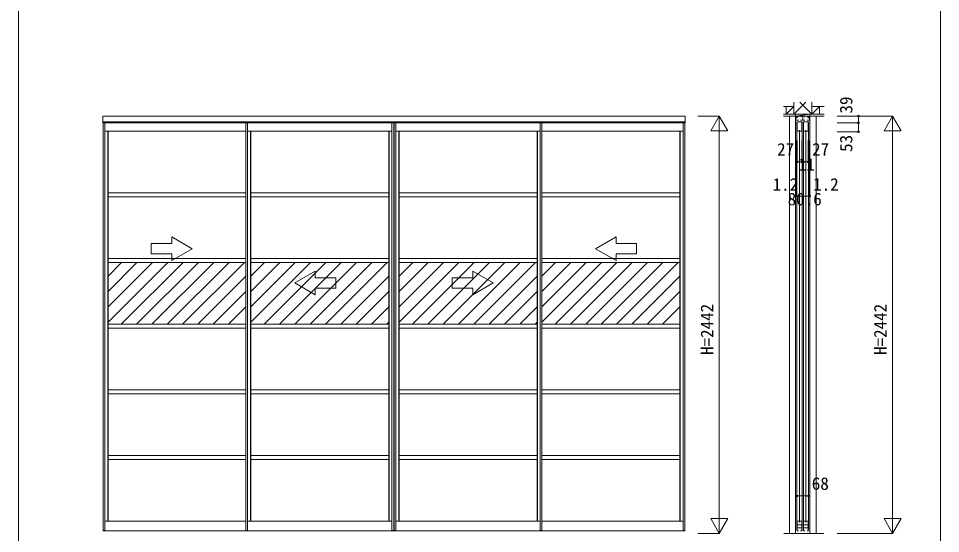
# Model space of a CAD drawing. Units: millimetres, scale not verified. Extents: x -21040 to 6475, y -14850 to 5150.
# Drawn here: x -21025 to -15625, y -6080 to -3065 of the extents above; entities that cross this region are included whole.
import ezdxf
from ezdxf.enums import TextEntityAlignment as Align

# ---------------------------------------------------------------- set-up
doc = ezdxf.new("R2010")
doc.units = ezdxf.units.MM
doc.header["$LTSCALE"] = 50
for name, color, linetype, lineweight in [('0-1_YKK_F1', 7, 'Continuous', 9), ('0-2_YKK_N1', 2, 'Continuous', 9), ('0-3_YKK_Z1', 7, 'Continuous', 9), ('0-4_YKK_A1', 4, 'Continuous', 9), ('0-6_YKK_C1', 4, 'Continuous', 9)]:
    doc.layers.add(name, color=color, linetype=linetype, lineweight=lineweight)
doc.styles.add('ＭＳ ゴシック', font='')
doc.styles.get('ＭＳ ゴシック').set_extended_font_data('MS Gothic')

msp = doc.modelspace()

# ---------------------------------------------------------------- linework, layer by layer
at = {"layer": '0-1_YKK_F1'}
for p, q in [((-21025, -14850), (-21025, 5150)), ((-15625, -14850), (-15625, 4650))]:
    msp.add_line(p, q, dxfattribs=at)
at = {"layer": '0-2_YKK_N1'}
for p, q in [((-17046, -3636.5), (-16921, -3636.5)), ((-16921, -6078.5), (-16921, -3636.5)), ((-16231, -3636.5), (-15906, -3636.5)), ((-16106, -3675.5), (-16106, -3636.5)), ((-16971, -3723.1), (-16871, -3723.1)), ((-16231, -3675.5), (-16106, -3675.5)), ((-16106, -3675.5), (-16106, -3728.5)), ((-15956, -3723.1), (-15856, -3723.1)), ((-16473.69, -4104.5), (-16473.69, -3779.5)), ((-16472.49, -4104.5), (-16472.49, -3779.5)), ((-16464.69, -3779.5), (-16464.69, -3905)), ((-16437.69, -3779.5), (-16437.69, -3905)), ((-16426.69, -3779.5), (-16426.69, -3905)), ((-16399.69, -3779.5), (-16399.69, -3905)), ((-16391.89, -4104.5), (-16391.89, -3779.5)), ((-16390.69, -4104.5), (-16390.69, -3779.5)), ((-16231, -3728.5), (-16106, -3728.5)), ((-16464.69, -3904.5), (-16437.69, -3904.5)), ((-16437.69, -3904.5), (-16426.69, -3904.5)), ((-16426.69, -3904.5), (-16399.69, -3904.5)), ((-16472.49, -4104.5), (-16473.69, -4104.5)), ((-16472.49, -4104.5), (-16391.89, -4104.5)), ((-16391.89, -4104.5), (-16390.69, -4104.5)), ((-16466.19, -5984.5), (-16466.19, -5859.5)), ((-16398.19, -5984.5), (-16398.19, -5859.5)), ((-16398.19, -5984.5), (-16398.19, -5859.5)), ((-16871, -5991.9), (-16971, -5991.9)), ((-15856, -5991.9), (-15956, -5991.9)), ((-17046, -6078.5), (-16921, -6078.5))]:
    msp.add_line(p, q, dxfattribs=at)
for points in [[(-16971, -3723.1), (-16921, -3636.5), (-16871, -3723.1)], [(-16231, -6078.5), (-15906, -6078.5), (-15906, -3636.5)], [(-15956, -3723.1), (-15906, -3636.5), (-15856, -3723.1)], [(-16466.19, -5984.5), (-16466.19, -5859.5), (-16398.19, -5859.5)], [(-16871, -5991.9), (-16921, -6078.5), (-16971, -5991.9)], [(-15856, -5991.9), (-15906, -6078.5), (-15956, -5991.9)]]:
    msp.add_lwpolyline(points, dxfattribs=at)
for centre in [(-16106, -3636.5), (-16106, -3675.5), (-16106, -3728.5), (-16464.69, -3904.5), (-16437.69, -3904.5), (-16426.69, -3904.5), (-16399.69, -3904.5), (-16473.69, -4104.5), (-16472.49, -4104.5), (-16391.89, -4104.5), (-16390.69, -4104.5), (-16466.19, -5859.5), (-16398.19, -5859.5)]:
    msp.add_circle(centre, 5, dxfattribs=at)
at = {"layer": '0-3_YKK_Z1'}
for p, q in [((-16414.69, -3556), (-16484.69, -3626)), ((-16484.69, -3556), (-16484.69, -3626)), ((-16449.69, -3556), (-16379.69, -3626)), ((-16379.69, -3626), (-16379.69, -3556)), ((-16529.69, -3581), (-16544.31, -3581)), ((-16529.69, -3626), (-16484.69, -3581)), ((-16529.69, -3581), (-16529.69, -3626)), ((-16484.69, -3581), (-16529.69, -3581)), ((-16529.69, -3626), (-16515.48, -3611.79)), ((-16484.69, -3626), (-16484.69, -3581)), ((-16379.69, -3626), (-16334.69, -3581)), ((-16379.69, -3581), (-16379.69, -3626)), ((-16334.69, -3581), (-16379.69, -3581)), ((-16379.69, -3626), (-16365.27, -3611.58)), ((-16334.69, -3581), (-16306.75, -3581)), ((-16334.69, -3626), (-16334.69, -3581)), ((-16545.18, -3636.5), (-16306, -3636.5)), ((-16544.31, -3626), (-16306.36, -3626)), ((-16529.69, -3626), (-16484.69, -3626)), ((-16510.19, -3636.5), (-16510.19, -6078.5)), ((-16484.69, -3626), (-16379.69, -3626)), ((-16474.69, -3636.5), (-16474.69, -6078.5)), ((-16473.69, -3636.5), (-16390.69, -3626)), ((-16473.69, -3636.5), (-16473.69, -3626)), ((-16390.69, -3636.5), (-16390.69, -3626)), ((-16389.69, -3636.5), (-16389.69, -6078.5)), ((-16379.69, -3626), (-16334.69, -3626)), ((-16354.19, -3636.5), (-16354.19, -6078.5)), ((-16542.82, -6078.5), (-16307.75, -6078.5))]:
    msp.add_line(p, q, dxfattribs=at)
at = {"layer": '0-4_YKK_A1'}
for p, q in [((-20531, -3636.5), (-18825.5, -3636.5)), ((-20531, -3675.5), (-20531, -3636.5)), ((-20529, -3670.5), (-19693, -3670.5)), ((-20529, -3670.5), (-20529, -6061.5)), ((-20519, -3670.5), (-20519, -6063.5)), ((-19693, -3670.5), (-18827.5, -3670.5)), ((-19693, -3670.5), (-19693, -6061.5)), ((-19683, -3670.5), (-19683, -6063.5)), ((-18837.5, -6063.5), (-18837.5, -3670.5)), ((-18827.5, -6061.5), (-18827.5, -3670.5)), ((-17121, -3636.5), (-18826.5, -3636.5)), ((-18824.5, -3670.5), (-17959, -3670.5)), ((-18824.5, -3670.5), (-18824.5, -6061.5)), ((-18814.5, -3670.5), (-18814.5, -6063.5)), ((-17969, -6063.5), (-17969, -3670.5)), ((-17123, -3670.5), (-17959, -3670.5)), ((-17959, -6061.5), (-17959, -3670.5)), ((-17133, -3670.5), (-17133, -6063.5)), ((-17123, -3670.5), (-17123, -6061.5)), ((-17121, -3675.5), (-17121, -3636.5)), ((-18825.5, -3675.5), (-20531, -3675.5)), ((-20519, -3724.5), (-19693, -3724.5)), ((-20502, -3724.5), (-20502, -6007.5)), ((-20500, -3724.5), (-20500, -6007.5)), ((-19683, -3724.5), (-18837.5, -3724.5)), ((-19666, -3724.5), (-19666, -6007.5)), ((-19664, -3724.5), (-19664, -6007.5)), ((-18856.5, -6007.5), (-18856.5, -3724.5)), ((-18854.5, -6007.5), (-18854.5, -3724.5)), ((-18826.5, -3675.5), (-17121, -3675.5)), ((-18814.5, -3724.5), (-17969, -3724.5)), ((-18797.5, -3724.5), (-18797.5, -6007.5)), ((-18795.5, -3724.5), (-18795.5, -6007.5)), ((-17988, -6007.5), (-17988, -3724.5)), ((-17986, -6007.5), (-17986, -3724.5)), ((-17133, -3724.5), (-17959, -3724.5)), ((-17152, -3724.5), (-17152, -6007.5)), ((-17150, -3724.5), (-17150, -6007.5)), ((-20500, -4085.83), (-20500, -4108.83)), ((-20500, -4085.83), (-19693, -4085.83)), ((-19664, -4085.83), (-19664, -4108.83)), ((-19664, -4085.83), (-18856.5, -4085.83)), ((-18795.5, -4085.83), (-18795.5, -4108.83)), ((-18795.5, -4085.83), (-17988, -4085.83)), ((-17152, -4085.83), (-17959, -4085.83)), ((-17152, -4085.83), (-17152, -4108.83)), ((-20500, -4108.83), (-19693, -4108.83)), ((-19664, -4108.83), (-18856.5, -4108.83)), ((-18795.5, -4108.83), (-17988, -4108.83)), ((-17152, -4108.83), (-17959, -4108.83)), ((-20127, -4383.14), (-20127, -4343.85)), ((-20007, -4413.14), (-20127, -4343.85)), ((-17645, -4413.14), (-17525, -4343.85)), ((-17525, -4383.14), (-17525, -4343.85)), ((-20007, -4413.14), (-20127, -4482.42)), ((-17645, -4413.14), (-17525, -4482.42)), ((-20500, -4470.17), (-19693, -4470.17)), ((-20247, -4443.14), (-20127, -4443.14)), ((-20127, -4482.42), (-20127, -4443.14)), ((-19664, -4470.17), (-18856.5, -4470.17)), ((-18795.5, -4470.17), (-17988, -4470.17)), ((-17152, -4470.17), (-17959, -4470.17)), ((-17405, -4443.14), (-17525, -4443.14)), ((-17525, -4482.42), (-17525, -4443.14)), ((-20500, -4662.45), (-20330.72, -4493.17)), ((-20500, -4572.64), (-20420.52, -4493.17)), ((-20500, -4842.05), (-20151.11, -4493.17)), ((-20500, -4752.25), (-20240.92, -4493.17)), ((-20422.65, -4854.5), (-20061.31, -4493.17)), ((-20332.84, -4854.5), (-19971.51, -4493.17)), ((-20243.04, -4854.5), (-19881.71, -4493.17)), ((-20153.24, -4854.5), (-19791.9, -4493.17)), ((-20063.43, -4854.5), (-19702.1, -4493.17)), ((-19664, -4662.45), (-19494.72, -4493.17)), ((-19664, -4572.64), (-19584.52, -4493.17)), ((-19664, -4842.05), (-19315.11, -4493.17)), ((-19664, -4752.25), (-19404.92, -4493.17)), ((-19586.65, -4854.5), (-19225.31, -4493.17)), ((-19496.84, -4854.5), (-19135.51, -4493.17)), ((-19407.04, -4854.5), (-19045.71, -4493.17)), ((-19317.24, -4854.5), (-18955.9, -4493.17)), ((-19227.44, -4854.5), (-18866.1, -4493.17)), ((-18795.5, -4662.45), (-18626.22, -4493.17)), ((-18795.5, -4572.64), (-18716.02, -4493.17)), ((-18795.5, -4842.05), (-18446.61, -4493.17)), ((-18795.5, -4752.25), (-18536.42, -4493.17)), ((-18718.15, -4854.5), (-18356.81, -4493.17)), ((-18628.34, -4854.5), (-18267.01, -4493.17)), ((-18538.54, -4854.5), (-18177.21, -4493.17)), ((-18448.74, -4854.5), (-18087.4, -4493.17)), ((-18358.93, -4854.5), (-17997.6, -4493.17)), ((-17959, -4662.45), (-17789.72, -4493.17)), ((-17959, -4572.64), (-17879.52, -4493.17)), ((-17959, -4842.05), (-17610.11, -4493.17)), ((-17959, -4752.25), (-17699.92, -4493.17)), ((-17881.65, -4854.5), (-17520.31, -4493.17)), ((-17791.84, -4854.5), (-17430.51, -4493.17)), ((-17702.04, -4854.5), (-17340.71, -4493.17)), ((-17612.24, -4854.5), (-17250.9, -4493.17)), ((-17522.44, -4854.5), (-17161.1, -4493.17)), ((-19973.63, -4854.5), (-19693, -4573.87)), ((-19407.25, -4613.14), (-19287.25, -4543.85)), ((-19287.25, -4583.14), (-19287.25, -4543.85)), ((-19137.63, -4854.5), (-18856.5, -4573.37)), ((-18364.75, -4583.14), (-18364.75, -4543.85)), ((-18244.75, -4613.14), (-18364.75, -4543.85)), ((-18269.13, -4854.5), (-17988, -4573.37)), ((-17432.63, -4854.5), (-17152, -4573.87)), ((-19407.25, -4613.14), (-19287.25, -4682.42)), ((-19167.25, -4643.14), (-19287.25, -4643.14)), ((-19287.25, -4682.42), (-19287.25, -4643.14)), ((-18484.75, -4643.14), (-18364.75, -4643.14)), ((-18244.75, -4613.14), (-18364.75, -4682.42)), ((-18364.75, -4682.42), (-18364.75, -4643.14)), ((-19883.83, -4854.5), (-19693, -4663.67)), ((-19047.83, -4854.5), (-18856.5, -4663.17)), ((-18179.33, -4854.5), (-17988, -4663.17)), ((-17342.83, -4854.5), (-17152, -4663.67)), ((-19794.03, -4854.5), (-19693, -4753.47)), ((-18958.03, -4854.5), (-18856.5, -4752.97)), ((-18089.53, -4854.5), (-17988, -4752.97)), ((-17253.03, -4854.5), (-17152, -4753.47)), ((-20500, -4854.5), (-19693, -4854.5)), ((-19664, -4854.5), (-18856.5, -4854.5)), ((-18868.22, -4854.5), (-18856.5, -4842.77)), ((-18795.5, -4854.5), (-17988, -4854.5)), ((-17999.72, -4854.5), (-17988, -4842.77)), ((-17152, -4854.5), (-17959, -4854.5)), ((-20500, -5238.83), (-19693, -5238.83)), ((-19664, -5238.83), (-18856.5, -5238.83)), ((-18795.5, -5238.83), (-17988, -5238.83)), ((-17152, -5238.83), (-17959, -5238.83)), ((-20500, -5623.17), (-19693, -5623.17)), ((-19664, -5623.17), (-18856.5, -5623.17)), ((-18795.5, -5623.17), (-17988, -5623.17)), ((-17152, -5623.17), (-17959, -5623.17)), ((-20519, -6007.5), (-19693, -6007.5)), ((-19683, -6007.5), (-18837.5, -6007.5)), ((-18814.5, -6007.5), (-17969, -6007.5)), ((-17133, -6007.5), (-17959, -6007.5)), ((-20529.2, -6061.5), (-20529.2, -6063.5)), ((-20529.2, -6061.5), (-20519, -6061.5)), ((-20529.2, -6063.5), (-19693, -6063.5)), ((-19693.2, -6061.5), (-19693.2, -6063.5)), ((-19693.2, -6061.5), (-19683, -6061.5)), ((-19693.2, -6063.5), (-18827.3, -6063.5)), ((-18827.3, -6061.5), (-18837.5, -6061.5)), ((-18827.3, -6061.5), (-18827.3, -6063.5)), ((-18824.7, -6061.5), (-18824.7, -6063.5)), ((-18824.7, -6061.5), (-18814.5, -6061.5)), ((-18824.7, -6063.5), (-17958.8, -6063.5)), ((-17958.8, -6061.5), (-17969, -6061.5)), ((-17122.8, -6063.5), (-17959, -6063.5)), ((-17958.8, -6061.5), (-17958.8, -6063.5)), ((-17122.8, -6061.5), (-17133, -6061.5)), ((-17122.8, -6061.5), (-17122.8, -6063.5))]:
    msp.add_line(p, q, dxfattribs=at)
for points in [[(-20127, -4383.14), (-20247, -4383.14), (-20247, -4443.14)], [(-17525, -4383.14), (-17405, -4383.14), (-17405, -4443.14)], [(-20500, -4470.17), (-20500, -4493.17), (-19693, -4493.17)], [(-19664, -4470.17), (-19664, -4493.17), (-18856.5, -4493.17)], [(-18795.5, -4470.17), (-18795.5, -4493.17), (-17988, -4493.17)], [(-17152, -4470.17), (-17152, -4493.17), (-17959, -4493.17)], [(-19287.25, -4583.14), (-19167.25, -4583.14), (-19167.25, -4643.14)], [(-18364.75, -4583.14), (-18484.75, -4583.14), (-18484.75, -4643.14)], [(-20500, -4854.5), (-20500, -4877.5), (-19693, -4877.5)], [(-19664, -4854.5), (-19664, -4877.5), (-18856.5, -4877.5)], [(-18795.5, -4854.5), (-18795.5, -4877.5), (-17988, -4877.5)], [(-17152, -4854.5), (-17152, -4877.5), (-17959, -4877.5)], [(-20500, -5238.83), (-20500, -5261.83), (-19693, -5261.83)], [(-19664, -5238.83), (-19664, -5261.83), (-18856.5, -5261.83)], [(-18795.5, -5238.83), (-18795.5, -5261.83), (-17988, -5261.83)], [(-17152, -5238.83), (-17152, -5261.83), (-17959, -5261.83)], [(-20500, -5623.17), (-20500, -5646.17), (-19693, -5646.17)], [(-19664, -5623.17), (-19664, -5646.17), (-18856.5, -5646.17)], [(-18795.5, -5623.17), (-18795.5, -5646.17), (-17988, -5646.17)], [(-17152, -5623.17), (-17152, -5646.17), (-17959, -5646.17)]]:
    msp.add_lwpolyline(points, dxfattribs=at)
at = {"layer": '0-6_YKK_C1'}
for p, q in [((-16473.69, -3636.5), (-16473.69, -3675.5)), ((-16390.69, -3636.5), (-16473.69, -3636.5)), ((-16472.19, -3647), (-16464.99, -3647)), ((-16472.19, -3660.3), (-16472.19, -3647)), ((-16457.39, -3660.3), (-16472.19, -3660.3)), ((-16471.69, -3637.8), (-16471.69, -3647)), ((-16466.19, -3670.5), (-16466.19, -6059.5)), ((-16464.99, -3647), (-16464.99, -3636.5)), ((-16460.59, -3641.8), (-16460.59, -3636.5)), ((-16458.59, -3641.8), (-16460.59, -3641.8)), ((-16444.99, -3660.3), (-16419.39, -3660.3)), ((-16443.79, -3641.8), (-16441.79, -3641.8)), ((-16441.79, -3641.8), (-16441.79, -3636.5)), ((-16437.69, -3670.5), (-16437.69, -3724.5)), ((-16436.19, -6059.5), (-16436.19, -3670.5)), ((-16432.19, -3660.3), (-16432.19, -3636.5)), ((-16428.19, -3670.5), (-16428.19, -6059.5)), ((-16422.59, -3641.8), (-16422.59, -3636.5)), ((-16420.59, -3641.8), (-16422.59, -3641.8)), ((-16392.19, -3660.3), (-16406.99, -3660.3)), ((-16405.79, -3641.8), (-16403.79, -3641.8)), ((-16403.79, -3641.8), (-16403.79, -3636.5)), ((-16399.69, -3670.5), (-16399.69, -3724.5)), ((-16399.39, -3636.5), (-16399.39, -3647)), ((-16399.39, -3647), (-16392.19, -3647)), ((-16398.19, -6059.5), (-16398.19, -3670.5)), ((-16392.69, -3637.8), (-16392.69, -3647)), ((-16392.19, -3647), (-16392.19, -3660.3)), ((-16390.69, -3675.5), (-16390.69, -3636.5)), ((-16453.49, -3724.5), (-16464.69, -3724.5)), ((-16451.19, -3718), (-16451.19, -6014)), ((-16448.89, -3724.5), (-16437.69, -3724.5)), ((-16415.49, -3724.5), (-16426.69, -3724.5)), ((-16413.19, -3718), (-16413.19, -6014)), ((-16410.89, -3724.5), (-16399.69, -3724.5)), ((-16453.49, -6007.5), (-16464.69, -6007.5)), ((-16464.69, -6007.5), (-16464.69, -6063.5)), ((-16464.69, -6029.2), (-16437.69, -6029.2)), ((-16464.69, -6046.5), (-16437.69, -6046.5)), ((-16448.89, -6007.5), (-16437.69, -6007.5)), ((-16437.69, -6063.5), (-16437.69, -6007.5)), ((-16415.49, -6007.5), (-16426.69, -6007.5)), ((-16426.69, -6007.5), (-16426.69, -6063.5)), ((-16426.69, -6029.2), (-16399.69, -6029.2)), ((-16426.69, -6046.5), (-16399.69, -6046.5)), ((-16410.89, -6007.5), (-16399.69, -6007.5)), ((-16399.69, -6063.5), (-16399.69, -6007.5)), ((-16464.69, -6063.5), (-16457.69, -6063.5)), ((-16444.69, -6063.5), (-16437.69, -6063.5)), ((-16426.69, -6063.5), (-16419.69, -6063.5)), ((-16406.69, -6063.5), (-16399.69, -6063.5))]:
    msp.add_line(p, q, dxfattribs=at)
for points in [[(-16464.69, -3724.75), (-16464.69, -3670.5), (-16437.69, -3670.5)], [(-16426.69, -3724.75), (-16426.69, -3670.5), (-16399.69, -3670.5)]]:
    msp.add_lwpolyline(points, dxfattribs=at)

# ---------------------------------------------------------------- texts
at = {"layer": '0-2_YKK_N1', "color": 4, "style": 'ＭＳ ゴシック'}
for s, p in [('39', (-16119.51, -3621.78)), ('53', (-16119.51, -3846.26)), ('H=2442', (-16934.51, -5034.38)), ('H=2442', (-15919.51, -5034.38))]:
    msp.add_text(s, height=73.31, rotation=90, dxfattribs=at).set_placement(p, align=Align.BOTTOM_LEFT)
for s, p in [('27', (-16582.36, -3889.54)), ('27', (-16377.37, -3889.54)), ('11', (-16461.17, -3978.37)), ('1.2', (-16608.63, -4095.13)), ('1.2', (-16371.1, -4094.73)), ('80.6', (-16520.16, -4180.73)), ('68', (-16379.18, -5845.77))]:
    msp.add_text(s, height=73.31, dxfattribs=at).set_placement(p, align=Align.BOTTOM_LEFT)

doc.saveas('drawing.dxf')
